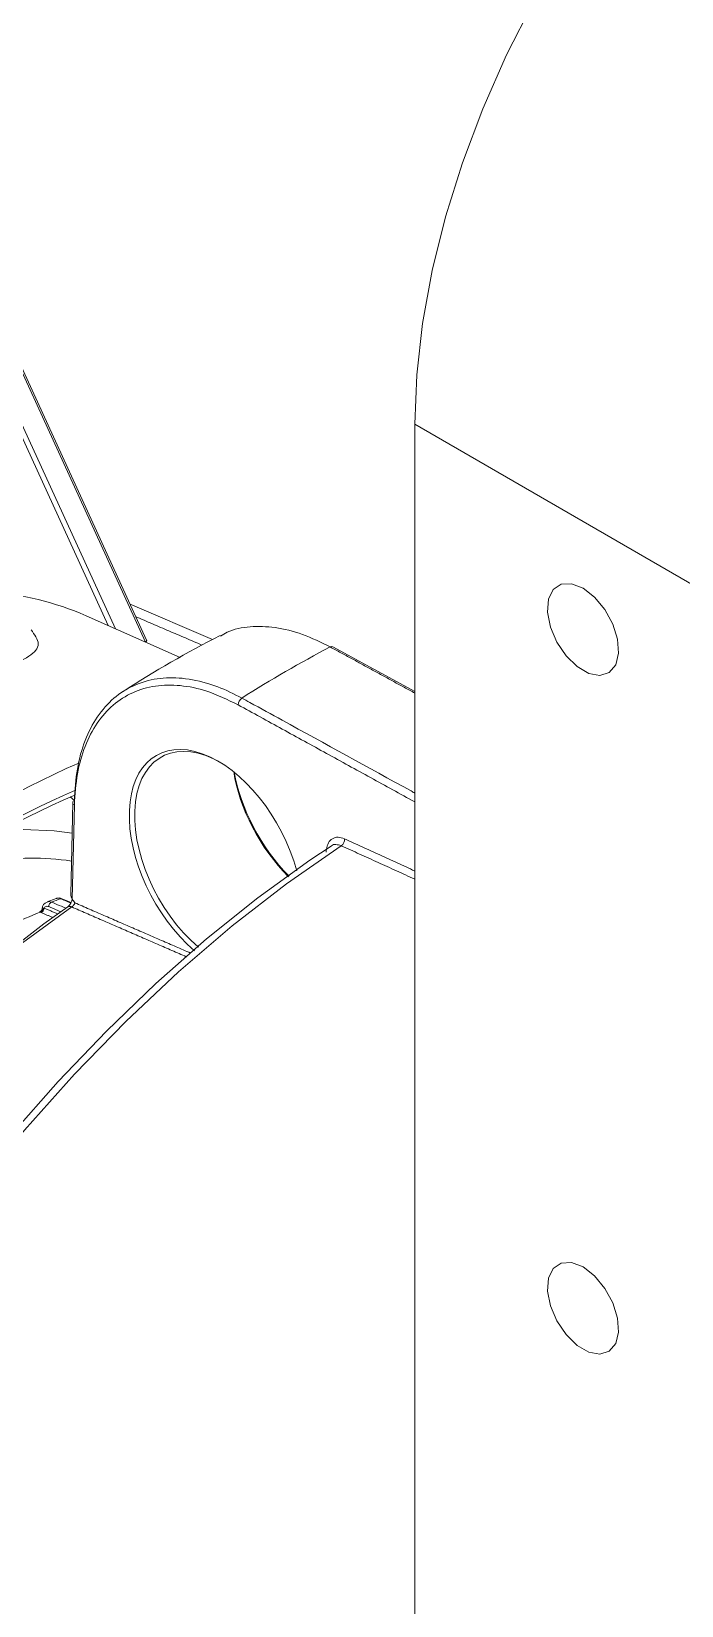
# Model space of a CAD drawing. Extents: x 11 to 120, y 2 to 94.
# Drawn here: x 16.943 to 18.651, y 77.206 to 81.339 of the extents above; entities that cross this region are included whole.
import ezdxf

# ---------------------------------------------------------------- set-up
doc = ezdxf.new("R2010")
doc.units = 0
doc.header["$MEASUREMENT"] = 0
doc.linetypes.add('SLD-Solid', pattern=[0])
doc.layers.add('OBJECT', color=7, linetype='CONTINUOUS')

msp = doc.modelspace()

# ---------------------------------------------------------------- linework, layer by layer
at = {"layer": 'OBJECT', "color": 7, "linetype": 'SLD-Solid', "lineweight": 15}
for p, q in [((16.7448, 80.6834), (17.1633, 79.7704)), ((17.2428, 79.7356), (16.795, 80.7124)), ((17.2454, 79.7404), (16.7976, 80.7171)), ((17.1447, 79.7787), (16.7321, 80.6785)), ((18.8339, 79.7971), (17.95, 80.3074)), ((17.95, 80.3074), (17.95, 73.4398)), ((17.4186, 79.7423), (17.202, 79.835)), ((17.3336, 79.6951), (17.0862, 79.8045)), ((17.2425, 79.7354), (17.2428, 79.7356)), ((17.95, 79.6058), (17.7348, 79.7231)), ((17.0556, 79.3199), (17.0443, 79.3289)), ((17.0512, 79.3139), (17.0458, 79.0738)), ((17.0555, 79.3078), (17.05, 79.0606)), ((17.0078, 79.0623), (16.9837, 79.0533)), ((17.047, 79.0517), (17.0225, 79.0617))]:
    msp.add_line(p, q, dxfattribs=at)
at = {"layer": 'OBJECT', "color": 7, "linetype": 'SLD-Solid', "lineweight": 15, "flags": 128}
for points in [[(19.1436, 82.3747), (19.0335, 82.3053), (18.9243, 82.2246), (18.817, 82.1335), (18.7125, 82.0327), (18.6116, 81.9231), (18.5153, 81.8055), (18.4243, 81.6811), (18.3395, 81.5508), (18.2616, 81.4158), (18.1911, 81.2772), (18.1288, 81.1362), (18.0752, 80.994), (18.0306, 80.8518), (17.9956, 80.7109), (17.9704, 80.5724), (17.9551, 80.4375), (17.95, 80.3074)], [(18.392, 79.8771), (18.3616, 79.8888), (18.3344, 79.8875), (18.3135, 79.8733), (18.3012, 79.8479), (18.2986, 79.8139), (18.3062, 79.775), (18.3231, 79.7354), (18.3474, 79.6995), (18.3766, 79.6711), (18.4074, 79.6533), (18.4366, 79.648), (18.4609, 79.6558), (18.4778, 79.6759), (18.4854, 79.7061), (18.4828, 79.743), (18.4704, 79.7828), (18.4495, 79.821), (18.4224, 79.8537), (18.392, 79.8771)], [(17.2428, 79.7356), (17.244, 79.7367), (17.2449, 79.7378), (17.2454, 79.7389), (17.2455, 79.7398), (17.2454, 79.7404)], [(16.9212, 79.2438), (17.0024, 79.2401), (17.0494, 79.2335)], [(17.7302, 79.2), (17.674, 79.1626), (17.5375, 79.0639), (17.4026, 78.9559), (17.2698, 78.8391), (17.1397, 78.7141), (17.0127, 78.5813), (16.8894, 78.4414), (16.7704, 78.2948), (16.656, 78.1422), (16.5467, 77.9842), (16.443, 77.8214), (16.3453, 77.6546), (16.254, 77.4845), (16.1695, 77.3116), (16.092, 77.1367), (16.0221, 76.9606), (15.9598, 76.7839), (15.9056, 76.6073), (15.8871, 76.5394)], [(17.7567, 79.2008), (17.6126, 79.1008), (17.4697, 78.9902), (17.3288, 78.8697), (17.1906, 78.7396), (17.0557, 78.6007), (16.9247, 78.4536), (16.7982, 78.299), (16.6768, 78.1375), (16.561, 77.97), (16.4515, 77.7972), (16.3487, 77.6199), (16.2531, 77.439), (16.1652, 77.2553), (16.0852, 77.0695), (16.0137, 76.8827), (15.951, 76.6957), (15.8973, 76.5092)], [(17.038, 79.0402), (16.9749, 78.9957), (16.8561, 78.9041), (16.7391, 78.8036), (16.6245, 78.6946), (16.5131, 78.5779), (16.4054, 78.4541), (16.3019, 78.3237), (16.2032, 78.1876), (16.1098, 78.0463), (16.0222, 77.9008), (15.9409, 77.7516), (15.8663, 77.5998), (15.7988, 77.446), (15.7388, 77.2911), (15.7091, 77.2056)], [(17.0484, 79.04), (16.9188, 78.9456), (16.791, 78.8404), (16.6657, 78.725), (16.5438, 78.6001), (16.4261, 78.4667), (16.3132, 78.3254), (16.2059, 78.1773), (16.1049, 78.0232), (16.0108, 77.8641), (15.9242, 77.7011), (15.8457, 77.5351), (15.7758, 77.3672), (15.7148, 77.1985)], [(18.392, 78.0946), (18.3616, 78.1063), (18.3344, 78.105), (18.3135, 78.0908), (18.3012, 78.0654), (18.2986, 78.0313), (18.3062, 77.9925), (18.3231, 77.9529), (18.3474, 77.917), (18.3766, 77.8886), (18.4074, 77.8708), (18.4366, 77.8655), (18.4609, 77.8733), (18.4778, 77.8934), (18.4854, 77.9235), (18.4828, 77.9605), (18.4704, 78.0003), (18.4495, 78.0385), (18.4224, 78.0711), (18.392, 78.0946)]]:
    msp.add_lwpolyline(points, dxfattribs=at)
at = {"layer": 'OBJECT', "color": 7, "linetype": 'SLD-Solid', "lineweight": 15}
for centre, radius, start, end in [((16.7712, 79.0837), 0.7867, 66.3926, 85.7573), ((18.6505, 77.3586), 2.6834, 116.8515, 123.1256), ((19.146, 76.9979), 3.0717, 117.4955, 122.4991), ((17.7318, 79.7165), 0.00732, 65.5678, 122.2177), ((17.5086, 79.5698), 0.0228, 124.6077, 177.81), ((18.0875, 77.0895), 2.5422, 113.6664, 139.5836), ((18.0175, 77.1376), 2.4086, 113.4701, 139.3839), ((17.9877, 77.1583), 2.3662, 113.165, 139.2766), ((17.0584, 79.313), 0.00726, 112.7855, 172.8551), ((17.0582, 79.3143), 0.00706, 183.3478, 247.6621), ((17.7442, 79.218), 0.0213, 306.1974, 2.7894), ((16.9448, 78.4553), 0.7128, 81.6947, 99.2729), ((16.9626, 79.0356), 0.00805, 286.8604, 356.3209), ((16.9617, 79.0382), 0.0124, 289.3937, 355.1738), ((16.9622, 79.0372), 0.0135, 297.5593, 359.5279), ((16.9902, 79.0348), 0.0192, 108.6904, 179.8063), ((17.0016, 79.0408), 0.0135, 117.0699, 179.6107), ((17.4577, 77.8518), 1.2869, 109.9278, 111.0508), ((17.0147, 79.048), 0.0156, 60.2331, 116.7434), ((17.0209, 79.0574), 0.00453, 69.1701, 112.6349), ((17.0431, 79.0309), 0.0106, 59.8949, 118.4435), ((17.0212, 79.0632), 0.0285, 306.3941, 357.1558), ((17.505, 77.6793), 1.451, 111.8105, 118.4503)]:
    msp.add_arc(centre, radius, start, end, dxfattribs=at)
for centre, major_axis, ratio, start_param, end_param in [((17.4343, 79.1599), (-0.1491, 0.2747), 0.591211, 5.505305, 8.440534), ((17.4273, 79.156), (-0.1541, 0.2834), 0.590791, 4.330405, 8.431535), ((17.6922, 79.3087), (-0.163, 0.2667), 0.563044, 0.925796, 1.975233), ((17.6992, 79.313), (-0.168, 0.2754), 0.563496, 0.955427, 1.961929)]:
    msp.add_ellipse(centre, major_axis=major_axis, ratio=ratio, start_param=start_param, end_param=end_param, dxfattribs=at)
for points in [[(17.3906, 79.7278), (17.2171, 79.802)], [(17.95, 79.6016), (17.7279, 79.7227)], [(17.95, 79.3158), (17.4859, 79.5707)], [(17.95, 79.113), (17.7567, 79.2008)], [(17.7654, 79.219), (17.95, 79.1344)], [(16.9741, 79.0371), (16.9757, 79.0371)], [(16.9757, 79.0371), (17.0118, 79.0217)], [(17.0199, 79.0274), (16.9881, 79.0409)], [(17.0464, 79.0505), (17.0191, 79.0616)], [(17.3496, 78.9093), (17.0484, 79.04)], [(17.0569, 79.0508), (17.3606, 78.919)], [(16.9684, 79.0252), (16.9658, 79.0265)], [(16.9986, 79.0124), (16.9684, 79.0252)]]:
    msp.add_open_spline(points, degree=1, dxfattribs=at)
for points, knots in [([(17.7279, 79.7227), (17.7035, 79.7346), (17.654, 79.7589), (17.5828, 79.7762), (17.5163, 79.7776), (17.4679, 79.769), (17.445, 79.7549), (17.4392, 79.7513)], [0, 0, 0, 0, 0.226865, 0.460313, 0.687171, 0.920592, 1, 1, 1, 1]), ([(16.9417, 79.7677), (16.951, 79.7551), (16.9697, 79.7298), (16.9415, 79.6973), (16.8929, 79.6759), (16.8558, 79.6659), (16.8495, 79.6642)], [0, 0, 0, 0, 0.304165, 0.612213, 0.935018, 1, 1, 1, 1]), ([(17.4859, 79.5707), (17.4583, 79.5841), (17.4065, 79.6091), (17.3332, 79.6236), (17.2673, 79.6227), (17.2077, 79.6052), (17.1559, 79.5724), (17.1135, 79.5246), (17.0819, 79.4636), (17.0611, 79.3913), (17.0574, 79.3356), (17.0555, 79.3078)], [0, 0, 0, 0, 0.124081, 0.233148, 0.342216, 0.45166, 0.561106, 0.670836, 0.780567, 0.890283, 1, 1, 1, 1]), ([(17.0556, 79.3197), (17.0573, 79.3478), (17.0609, 79.4049), (17.082, 79.4785), (17.1143, 79.5414), (17.1574, 79.59), (17.2105, 79.624), (17.2713, 79.6417), (17.3389, 79.6431), (17.3936, 79.6315), (17.4462, 79.6135), (17.4744, 79.5993), (17.4957, 79.5886)], [0, 0, 0, 0, 0.10813, 0.219389, 0.327529, 0.43882, 0.546683, 0.657694, 0.765191, 0.875821, 0.906652, 1, 1, 1, 1]), ([(17.4957, 79.5886), (17.5027, 79.5847), (17.538, 79.5653), (17.6862, 79.484), (17.8306, 79.4047), (17.9468, 79.3409), (17.95, 79.339)], [0, 0, 0, 0, 0.046585, 0.232923, 0.978278, 1, 1, 1, 1]), ([(17.7173, 79.1843), (17.7174, 79.1865), (17.7179, 79.1956), (17.7222, 79.2092), (17.7329, 79.2204), (17.7479, 79.2247), (17.7596, 79.2209), (17.7654, 79.219)], [0, 0, 0, 0, 0.074961, 0.307217, 0.538491, 0.769236, 1, 1, 1, 1]), ([(17.7567, 79.2008), (17.7521, 79.2022), (17.7428, 79.205), (17.7336, 79.2036), (17.7305, 79.2003), (17.7302, 79.2)], [0, 0, 0, 0, 0.477316, 0.954875, 1, 1, 1, 1]), ([(17.0459, 79.0738), (17.046, 79.0716), (17.0462, 79.0669), (17.0487, 79.0628), (17.05, 79.0606)], [0, 0, 0, 0, 0.477334, 1, 1, 1, 1]), ([(16.9708, 79.0351), (16.9709, 79.0355), (16.9711, 79.0363), (16.9721, 79.0371), (16.9733, 79.0372), (16.974, 79.0372), (16.9741, 79.0371)], [0, 0, 0, 0, 0.306762, 0.651134, 0.948343, 1, 1, 1, 1]), ([(16.9881, 79.0409), (16.9865, 79.0414), (16.9833, 79.0423), (16.979, 79.041), (16.9767, 79.0387), (16.9758, 79.0372), (16.9757, 79.0371)], [0, 0, 0, 0, 0.324211, 0.648421, 0.97265, 1, 1, 1, 1]), ([(16.9841, 79.053), (16.9855, 79.0536), (16.9889, 79.0549), (16.993, 79.0536), (16.9955, 79.0528)], [0, 0, 0, 0, 0.403629, 1, 1, 1, 1]), ([(16.9955, 79.0528), (17.0002, 79.0508), (17.0128, 79.0454), (17.0253, 79.0401), (17.0332, 79.0368)], [0, 0, 0, 0, 0.376157, 1, 1, 1, 1]), ([(17.0191, 79.0616), (17.0184, 79.0619), (17.0153, 79.063), (17.0111, 79.0636), (17.0084, 79.0622), (17.0077, 79.0618)], [0, 0, 0, 0, 0.179868, 0.790056, 1, 1, 1, 1]), ([(17.0569, 79.0508), (17.0568, 79.0504), (17.0564, 79.0494), (17.0554, 79.0474), (17.0537, 79.0449), (17.0513, 79.0423), (17.0494, 79.0407), (17.0485, 79.0401), (17.0484, 79.04)], [0, 0, 0, 0, 0.125806, 0.279014, 0.514445, 0.743985, 0.967247, 1, 1, 1, 1]), ([(17.05, 79.0606), (17.0511, 79.059), (17.0533, 79.0557), (17.0557, 79.0525), (17.0569, 79.0509), (17.0569, 79.0508)], [0, 0, 0, 0, 0.491129, 0.983669, 1, 1, 1, 1]), ([(16.9658, 79.0265), (16.9658, 79.0265), (16.9653, 79.0269), (16.9648, 79.0275), (16.9647, 79.0278), (16.9653, 79.0279), (16.9655, 79.0279), (16.9658, 79.0279)], [0, 0, 0, 0, 0.044972, 0.314009, 0.658354, 0.665827, 1, 1, 1, 1])]:
    msp.add_open_spline(points, degree=3, knots=knots, dxfattribs=at)

doc.saveas('drawing.dxf')
